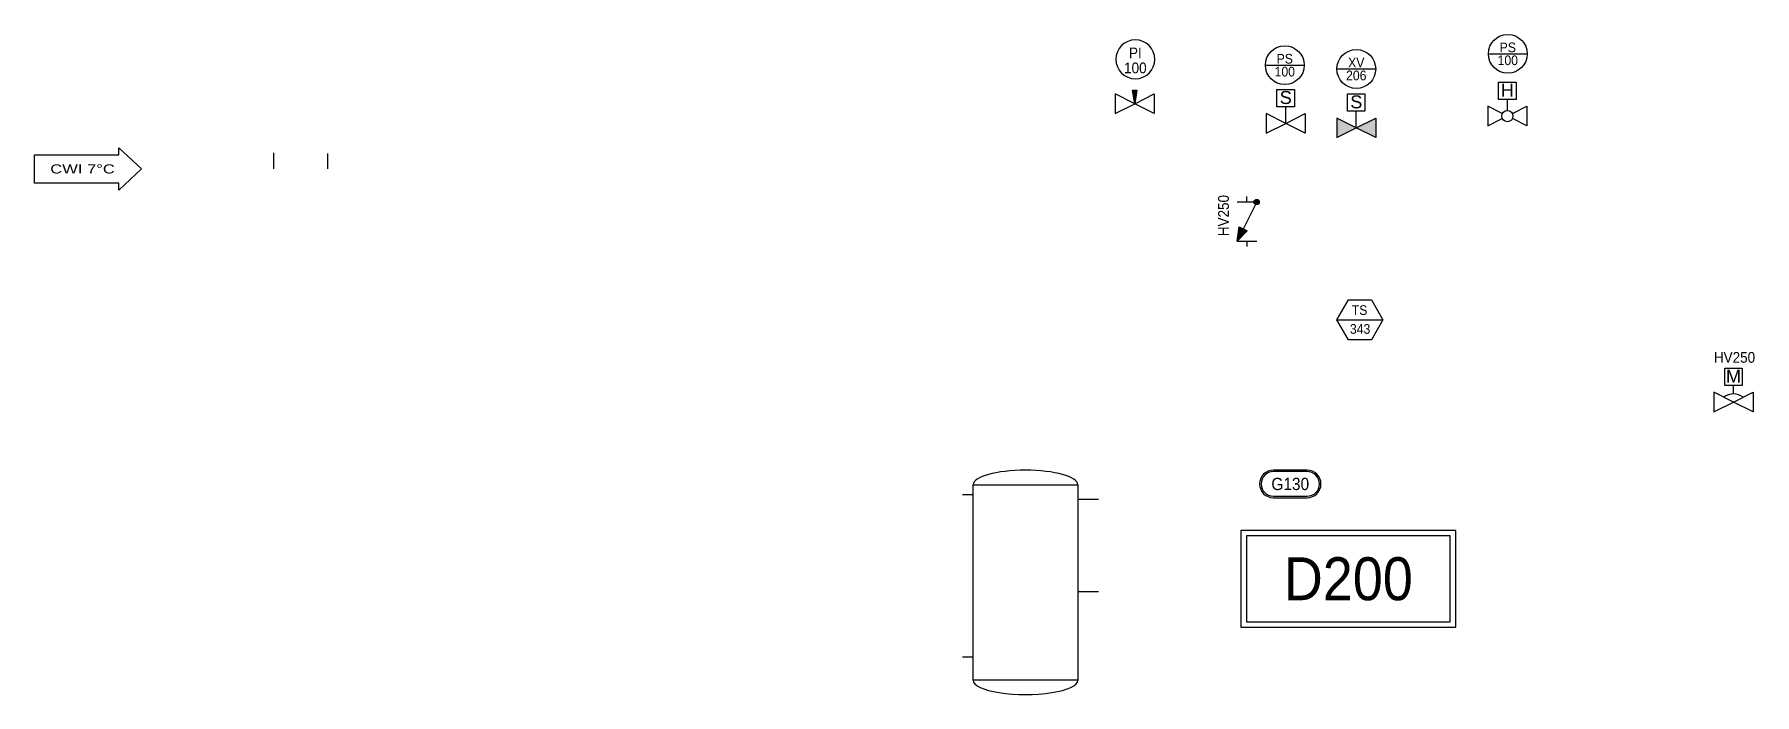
# Model space of a CAD drawing. Header units: millimetres. Extents: x -366 to -46, y 114 to 237.
import ezdxf
from ezdxf.enums import TextEntityAlignment as Align

# ---------------------------------------------------------------- set-up
doc = ezdxf.new("R2010")
doc.units = ezdxf.units.MM
doc.layers.add('-Testi', color=7, linetype='Continuous', lineweight=35)
for name, color, linetype in [('L6-SOTTILE', 5, 'Continuous'), ('L8-TESTI', 1, 'Continuous'), ('Tag', 7, 'Continuous')]:
    doc.layers.add(name, color=color, linetype=linetype)
doc.styles.add('ARIAL_090', font='arial.ttf', dxfattribs={"width": 0.9})
doc.styles.get("Standard").update_dxf_attribs({"font": 'arial.ttf'})

# ---------------------------------------------------------------- blocks, each defined once
blk = doc.blocks.new('*U5')
at = {"color": 0, "linetype": 'ByBlock', "lineweight": -2}
for start, end in [(0, 180), (180, 0)]:
    blk.add_arc((0, 0), 5, start, end, dxfattribs=at)
at = {"color": 0, "linetype": 'ByBlock', "lineweight": -2, "width": 0.9}
for tag, p in [('#(TargetObject.Type)', (0, 1.65)), ('#(TargetObject.LoopNumber)', (0, -1.65))]:
    blk.add_attdef(tag, text='', height=2.5, dxfattribs=at).set_placement(p, align=Align.MIDDLE_CENTER)
blk = doc.blocks.new('Carbon_Tank')
for p, q in [((-9.44, 18.36), (-11.42, 18.36)), ((-9.44, -11.87), (-11.42, -11.87))]:
    blk.add_line(p, q)
blk.add_lwpolyline([(-9.44, 20.24), (10.08, 20.24), (10.08, -16.17), (-9.44, -16.17)], close=True)
for centre, start_param, end_param in [((0.32, 20.24), 3.141593, 6.283185), ((0.32, -16.17), 0, 3.141593)]:
    blk.add_ellipse(centre, major_axis=(-9.76, 0), ratio=0.276144, start_param=start_param, end_param=end_param)
at = {"layer": 'Tag'}
for p, q in [((13.95, 17.46), (10.08, 17.46)), ((13.95, 0.26), (10.08, 0.26))]:
    blk.add_line(p, q, dxfattribs=at)
at = {"flags": 1}
blk.add_attdef('DESCRIPTION', (-8.3, 12.7), '', height=2.5, dxfattribs=at)
blk = doc.blocks.new('Tag_block')
at = {"color": 0, "linetype": 'ByBlock', "lineweight": -2}
blk.add_attdef('#(TARGETOBJECT.TAG)', text='', height=2.5, dxfattribs=at).set_placement((0, 0), align=Align.MIDDLE_CENTER)
at = {"flags": 1}
blk.add_attdef('TYPE', (-11.4, -6.1), '', height=2.5, dxfattribs=at)
blk = doc.blocks.new('Ball_Tag')
blk.add_line((-3.62, 0), (3.62, 0))
blk.add_circle((0, 0), 3.62)
at = {"color": 0, "linetype": 'ByBlock', "lineweight": -2, "width": 0.9}
for tag, p in [('#(TargetObject.Type)', (0, 1.2)), ('#(TargetObject.LoopNumber)', (0, -1.2))]:
    blk.add_attdef(tag, text='', height=1.81, dxfattribs=at).set_placement(p, align=Align.MIDDLE_CENTER)
at = {"flags": 1}
blk.add_attdef('TYPE', (-0.41, -2.97), '', height=0.25, dxfattribs=at)
blk = doc.blocks.new('Selenoid Valve Open')
blk.add_line((0, 0), (0, 3.1))
blk.add_lwpolyline([(-1.62, 3.1), (-1.62, 6.33), (1.62, 6.33), (1.62, 3.1)], close=True)
for points in [[(0, 0), (-3.65, 1.82), (-3.65, -1.82), (0, 0)], [(0, 0), (3.65, 1.82), (3.65, -1.82), (0, 0)]]:
    blk.add_lwpolyline(points)
at = {"layer": '-Testi', "insert": (0.01, 4.81), "char_height": 2.42, "width": 2.8313, "attachment_point": 5}
blk.add_mtext('S', dxfattribs=at)
at = {"flags": 1}
blk.add_attdef('TYPE', (0, 0), '', height=0.25, dxfattribs=at)
blk = doc.blocks.new('Check Valve')
h = blk.add_hatch(color=256)
h.dxf.hatch_style = 1
h.paths.add_polyline_path([(-0.97, 1.42), (-3.65, 1.82), (-1.72, -0.07), (-0.97, 1.42)])
h = blk.add_hatch(color=256)
h.dxf.hatch_style = 1
h.paths.add_polyline_path([(3.65, -1.33, 0.284079), (3.21, -1.6), (3.65, -1.82), (3.65, -1.33, 0.284079)], flags=17)
h.paths.add_polyline_path([(3.65, -1.33), (3.65, -1.82), (3.21, -1.6, 0.116434), (3.16, -1.82, 1), (4.14, -1.82, 0.414214), (3.65, -1.33)])
for p, q in [((3.65, -1.82), (-3.65, 1.82)), ((-3.65, 1.82), (-3.65, -1.82)), ((-1.72, -0.07), (-3.65, 1.82)), ((-3.65, 1.82), (-0.97, 1.42)), ((-0.97, 1.42), (-1.72, -0.07)), ((3.65, 1.82), (3.65, -1.82)), ((3.65, 0), (4.65, 0))]:
    blk.add_line(p, q)
blk.add_circle((3.65, -1.82), 0.485)
at = {"layer": 'Tag'}
blk.add_line((-3.65, 0), (-4.65, 0), dxfattribs=at)
at = {"flags": 1}
blk.add_attdef('TYPE', (0, 0), '', height=0.1, dxfattribs=at)
blk = doc.blocks.new('Needle Valve')
h = blk.add_hatch(color=256)
h.dxf.hatch_style = 1
h.paths.add_polyline_path([(0.4, 2.5), (-0.4, 2.5), (0, 0)])
for points in [[(0, 0), (-3.65, 1.82), (-3.65, -1.82), (0, 0)], [(0, 0), (-0.4, 2.5), (0.4, 2.5), (0, 0)], [(0, 0), (3.65, 1.82), (3.65, -1.82), (0, 0)]]:
    blk.add_lwpolyline(points)
at = {"flags": 1}
blk.add_attdef('TYPE', (0, 0), '', height=0.317, dxfattribs=at)
blk = doc.blocks.new('Diaphragm Valve Motor')
blk.add_line((0, 1.52), (0, 3.1))
blk.add_lwpolyline([(-1.62, 3.1), (-1.62, 6.33), (1.62, 6.33), (1.62, 3.1)], close=True)
for points in [[(0, 0), (-3.65, 1.82), (-3.65, -1.82), (0, 0)], [(0, 0), (3.65, 1.82), (3.65, -1.82), (0, 0)]]:
    blk.add_lwpolyline(points)
blk.add_arc((0, -1.53), 3.05, 53.283, 126.717)
at = {"layer": '-Testi', "insert": (0.01, 4.81), "char_height": 2.42, "width": 2.8313, "attachment_point": 5}
blk.add_mtext('M', dxfattribs=at)
at = {"flags": 1}
blk.add_attdef('TYPE', (0, 0), '', height=2.5, dxfattribs=at)
blk = doc.blocks.new('Tag_Instrument')
at = {"layer": 'Tag'}
blk.add_line((-4.3, 0), (4.3, 0), dxfattribs=at)
blk.add_lwpolyline([(-4.3, 0), (-2.15, 3.72), (2.15, 3.72), (4.3, 0), (2.15, -3.72), (-2.15, -3.72)], close=True, dxfattribs=at)
at = {"color": 0, "linetype": 'ByBlock', "lineweight": -2, "width": 0.9}
for tag, p in [('#(TargetObject.Type)', (-0.06, 1.81)), ('#(TargetObject.LoopNumber)', (0.04, -1.7))]:
    blk.add_attdef(tag, text='', height=1.81, dxfattribs=at).set_placement(p, align=Align.MIDDLE_CENTER)
at = {"flags": 1}
blk.add_attdef('TYPE', (0, 0), '', height=0.1, dxfattribs=at)
blk = doc.blocks.new('Selenoid Valve Closed')
h = blk.add_hatch(color=256)
h.dxf.hatch_style = 1
h.paths.add_polyline_path([(-3.65, -1.82), (0, 0), (-3.65, 1.82)])
h.paths.add_polyline_path([(3.65, -1.82), (3.65, 1.82), (0, 0)])
blk.add_line((0, 0), (0, 3.1))
blk.add_lwpolyline([(-1.62, 3.1), (-1.62, 6.33), (1.62, 6.33), (1.62, 3.1)], close=True)
for points in [[(0, 0), (-3.65, 1.82), (-3.65, -1.82), (0, 0)], [(0, 0), (3.65, 1.82), (3.65, -1.82), (0, 0)]]:
    blk.add_lwpolyline(points)
at = {"layer": '-Testi', "insert": (0.01, 4.81), "char_height": 2.42, "width": 2.8313, "attachment_point": 5}
blk.add_mtext('S', dxfattribs=at)
at = {"flags": 1}
blk.add_attdef('TYPE', (0, 0.23), '', height=0.25, dxfattribs=at)
blk = doc.blocks.new('Ball Valve Hydraulic')
blk.add_line((0, 1.05), (0, 3.1))
blk.add_lwpolyline([(-1.62, 3.1), (-1.62, 6.33), (1.62, 6.33), (1.62, 3.1)], close=True)
for points in [[(-0.94, 0.47), (-3.65, 1.82), (-3.65, -1.82), (-0.94, -0.47)], [(0.94, 0.47), (3.65, 1.82), (3.65, -1.82), (0.94, -0.47)]]:
    blk.add_lwpolyline(points)
blk.add_circle((0, 0), 1.05)
at = {"layer": '-Testi', "insert": (0.01, 4.81), "char_height": 2.42, "width": 2.8313, "attachment_point": 5}
blk.add_mtext('H', dxfattribs=at)
at = {"flags": 1}
blk.add_attdef('TYPE', (-0.01, -0.01), '', height=2.5, dxfattribs=at)
blk = doc.blocks.new('STICKER Equipment Name')
at = {"layer": 'L8-TESTI', "color": 5}
for points in [[(-20, 9), (-20, -9), (20, -9), (20, 9)], [(-19, 8), (-19, -8), (19, -8), (19, 8)]]:
    blk.add_lwpolyline(points, close=True, dxfattribs=at)
at = {"color": 7, "style": 'ARIAL_090', "width": 0.9}
blk.add_attdef('#(TARGETOBJECT.TAG)', text='', height=8, dxfattribs=at).set_placement((0, 0), align=Align.MIDDLE_CENTER)
for tag, p, height, flags in [('TYPE', (-13.16, -7.21), 0.956, 5), ('DESCRIPTION', (-5.8, -7.23), 1.12, 1)]:
    blk.add_attdef(tag, p, '', height=height, dxfattribs=dict(flags=flags))
blk = doc.blocks.new('STICKER Moving Machine')
at = {"layer": 'L8-TESTI', "color": 5}
for points in [[(-3.27, -2.43), (3.02, -2.43, 1), (3.02, 2.72), (-3.27, 2.72, 1)], [(-3.27, -2.15), (3.02, -2.15, 1), (3.02, 2.43), (-3.27, 2.43, 1)]]:
    blk.add_lwpolyline(points, format="xyb", close=True, dxfattribs=at)
at = {"color": 7, "style": 'ARIAL_090', "width": 0.9}
blk.add_attdef('#(TARGETOBJECT.TAG)', text='', height=2.29, dxfattribs=at).set_placement((-0.13, 0.14), align=Align.MIDDLE_CENTER)
for tag, p, height, flags in [('DESCRIPTION', (-3.65, -1.77), 0.107, 5), ('TYPE', (-3.27, -1.94), 0.1, 1)]:
    blk.add_attdef(tag, p, '', height=height, dxfattribs=dict(flags=flags))

msp = doc.modelspace()

# ---------------------------------------------------------------- linework, layer by layer
at = {"layer": 'L6-SOTTILE'}
msp.add_lwpolyline([(-350.56, 208.38), (-350.56, 209.69), (-366.29, 209.69), (-366.29, 214.94), (-350.56, 214.94), (-350.56, 216.25), (-346.36, 212.32)], close=True, dxfattribs=at)
at = {"layer": 'Tag'}
for p, q in [((-321.74, 215.31), (-321.74, 212.32)), ((-311.69, 215.21), (-311.69, 212.32))]:
    msp.add_line(p, q, dxfattribs=at)

# ---------------------------------------------------------------- block references
for name, p, values in [('Ball_Tag', (-91.77, 233.77), {'#(TargetObject.Type)': 'PS', '#(TargetObject.LoopNumber)': '100'}), ('Ball_Tag', (-133.32, 231.66), {'#(TargetObject.Type)': 'PS', '#(TargetObject.LoopNumber)': '100'}), ('Ball_Tag', (-120, 230.95), {'#(TargetObject.Type)': 'XV', '#(TargetObject.LoopNumber)': '206'}), ('Tag_Instrument', (-119.32, 184.22), {'#(TargetObject.Type)': 'TS', '#(TargetObject.LoopNumber)': '343'}), ('STICKER Moving Machine', (-132.17, 153.5), {'#(TARGETOBJECT.TAG)': 'G130'}), ('STICKER Equipment Name', (-121.48, 135.98), {'#(TARGETOBJECT.TAG)': 'D200'})]:
    msp.add_blockref(name, p).add_auto_attribs(values)
for name, p in [('Ball Valve Hydraulic', (-91.85, 222.18)), ('Needle Valve', (-161.28, 224.49)), ('Selenoid Valve Open', (-133.15, 220.81)), ('Selenoid Valve Closed', (-120, 220)), ('Diaphragm Valve Motor', (-49.72, 168.89))]:
    msp.add_blockref(name, p)
ref = msp.add_blockref('Tag_block', (-144.74, 203.64), dxfattribs=dict(rotation=90))
ref.add_attrib('#(TargetObject.Tag)', 'HV250', dxfattribs={"color": 0, "linetype": 'ByBlock', "lineweight": -2, "height": 2, "rotation": 90, "width": 0.9}).set_placement((-144.74, 203.64), align=Align.MIDDLE_CENTER)
at = {"rotation": 90}
msp.add_blockref('Check Valve', (-140.37, 202.53), dxfattribs=at)
ref = msp.add_blockref('Tag_block', (-49.53, 177.22))
ref.add_attrib('#(TargetObject.Tag)', 'HV250', dxfattribs={"color": 0, "linetype": 'ByBlock', "lineweight": -2, "height": 2, "width": 0.9}).set_placement((-49.53, 177.22), align=Align.MIDDLE_CENTER)
at = {"layer": 'Tag'}
ref = msp.add_blockref('*U5', (-161.16, 232.75), dxfattribs=dict(at, xscale=0.7246990090098623, yscale=0.7246990090098623, zscale=0.7246990090098623))
ref.add_attrib('#(TargetObject.Type)', 'PI', dxfattribs={"layer": '0', "color": 0, "linetype": 'ByBlock', "lineweight": -2, "ltscale": 2, "height": 2, "style": 'ARIAL_090', "width": 0.9}).set_placement((-161.16, 233.95), align=Align.MIDDLE)
ref.add_attrib('#(TargetObject.LoopNumber)', '100', dxfattribs={"layer": '0', "color": 0, "linetype": 'ByBlock', "lineweight": -2, "ltscale": 2, "height": 2, "style": 'ARIAL_090', "width": 0.9}).set_placement((-163.26, 229.55), align=Align.BOTTOM_LEFT)
msp.add_blockref('Carbon_Tank', (-181.95, 133.26), dxfattribs=at)

# ---------------------------------------------------------------- texts
at = {"layer": 'L8-TESTI', "color": 3, "insert": (-358.17, 212.32), "char_height": 1.6989, "attachment_point": 5}
msp.add_mtext('\\A1;\\pxi-3,l4,t4;{\\W1.3;\\C7;CWI 7°C}', dxfattribs=at)

doc.saveas('drawing.dxf')
